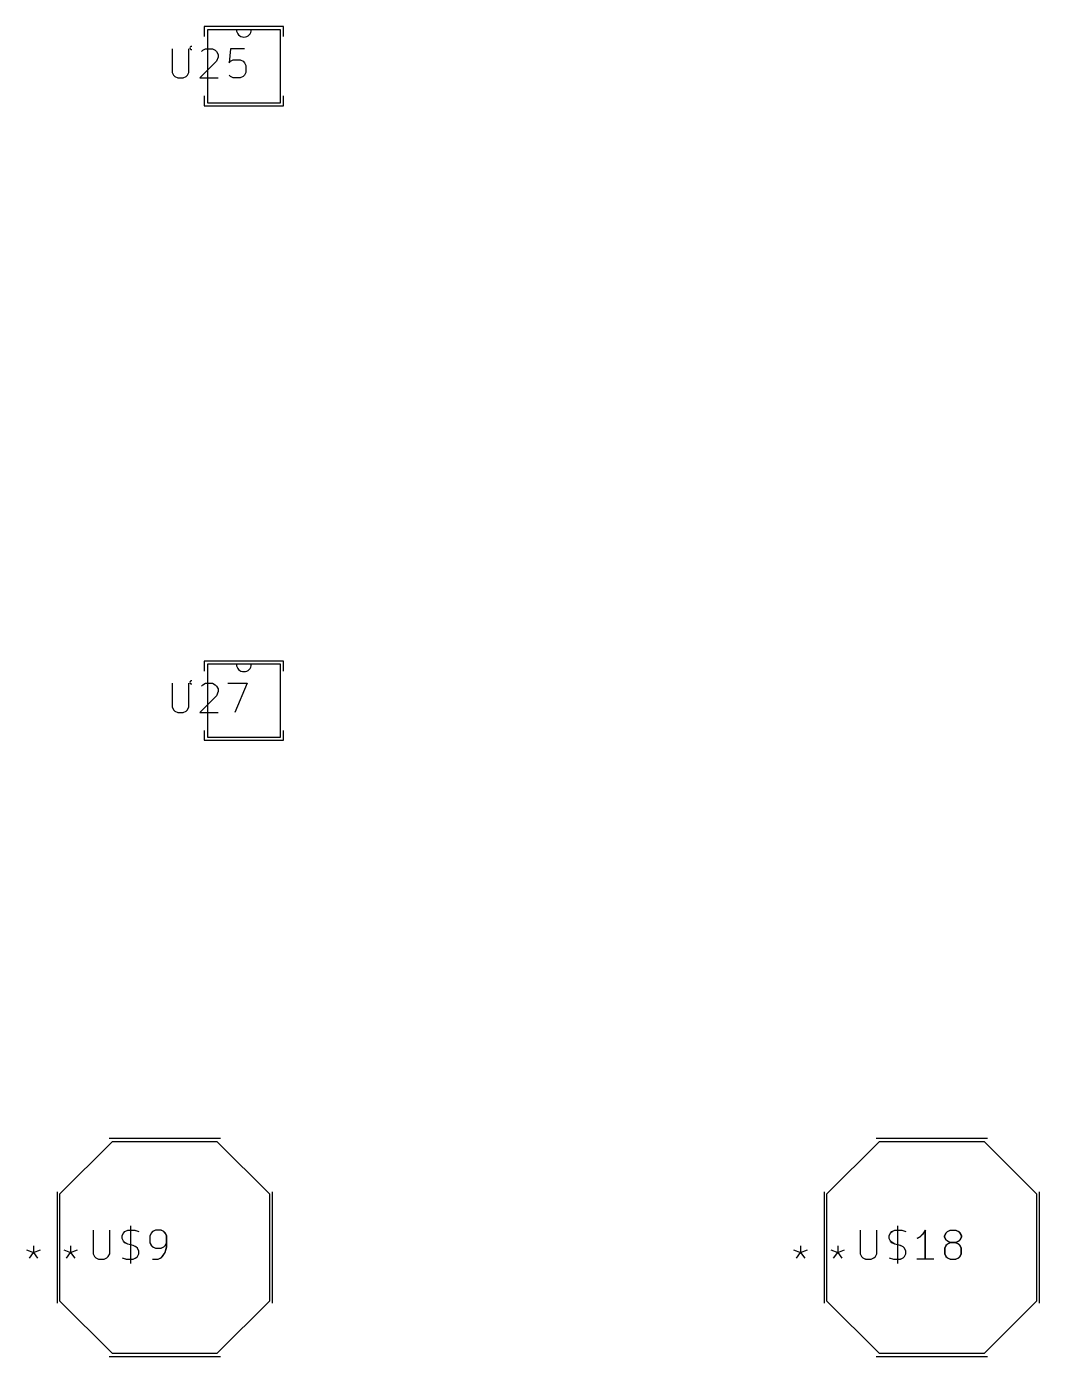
# Model space of a CAD drawing. Header units: millimetres. Extents: x 0 to 280, y -704 to 300.
# Drawn here: x 11.1 to 52.7, y -191.6 to -137 of the extents above; entities that cross this region are included whole.
import ezdxf

# ---------------------------------------------------------------- set-up
doc = ezdxf.new("R2010")
doc.units = ezdxf.units.MM
doc.layers.add('F.Fab', color=9, linetype='CONTINUOUS', true_color=0xafafaf)
doc.layers.add('F.Silkscreen', color=41, linetype='CONTINUOUS', true_color=0xf2eda1)

msp = doc.modelspace()

# ---------------------------------------------------------------- linework, layer by layer
at = {"layer": 'F.Fab', "linetype": 'CONTINUOUS'}
for p, q in [((18.5514, -137.1514), (18.5514, -140.1486)), ((19.7452, -137.1514), (18.5514, -137.1514)), ((20.3548, -137.1514), (19.7452, -137.1514)), ((21.5486, -137.1514), (20.3548, -137.1514)), ((21.5486, -140.1486), (21.5486, -137.1514)), ((17.105849, -137.936245), (17.105849, -138.906356)), ((17.790633, -138.906356), (17.790633, -137.936245)), ((18.304221, -138.050376), (18.361286, -137.99331)), ((18.361286, -137.99331), (18.475417, -137.936245)), ((18.475417, -137.936245), (18.760744, -137.936245)), ((18.760744, -137.936245), (18.874874, -137.99331)), ((18.874874, -137.99331), (18.93194, -138.050376)), ((18.93194, -138.050376), (18.989005, -138.164506)), ((19.502593, -137.936245), (19.445528, -138.506898)), ((20.073247, -137.936245), (19.502593, -137.936245)), ((18.93194, -138.449833), (18.247156, -139.134617)), ((18.989005, -138.278637), (18.93194, -138.449833)), ((18.989005, -138.164506), (18.989005, -138.278637)), ((19.445528, -138.506898), (19.502593, -138.449833)), ((19.502593, -138.449833), (19.616724, -138.392768)), ((19.616724, -138.392768), (19.902051, -138.392768)), ((19.902051, -138.392768), (20.016181, -138.449833)), ((20.016181, -138.449833), (20.073247, -138.506898)), ((20.073247, -138.506898), (20.130312, -138.621029)), ((20.130312, -138.621029), (20.130312, -138.906356)), ((17.105849, -138.906356), (17.162915, -139.020486)), ((17.162915, -139.020486), (17.21998, -139.077552)), ((17.21998, -139.077552), (17.334111, -139.134617)), ((17.334111, -139.134617), (17.562372, -139.134617)), ((17.562372, -139.134617), (17.676503, -139.077552)), ((17.676503, -139.077552), (17.733568, -139.020486)), ((17.733568, -139.020486), (17.790633, -138.906356)), ((18.247156, -139.134617), (18.989005, -139.134617)), ((19.502593, -139.077552), (19.445528, -139.020486)), ((19.616724, -139.134617), (19.502593, -139.077552)), ((19.902051, -139.134617), (19.616724, -139.134617)), ((20.016181, -139.077552), (19.902051, -139.134617)), ((20.073247, -139.020486), (20.016181, -139.077552)), ((20.130312, -138.906356), (20.073247, -139.020486)), ((18.5514, -140.1486), (21.5486, -140.1486)), ((18.5514, -163.2014), (18.5514, -166.1986)), ((19.7452, -163.2014), (18.5514, -163.2014)), ((20.3548, -163.2014), (19.7452, -163.2014)), ((21.5486, -163.2014), (20.3548, -163.2014)), ((21.5486, -166.1986), (21.5486, -163.2014)), ((17.105849, -163.986245), (17.105849, -164.956356)), ((17.790633, -164.956356), (17.790633, -163.986245)), ((18.304221, -164.100376), (18.361286, -164.04331)), ((18.361286, -164.04331), (18.475417, -163.986245)), ((18.475417, -163.986245), (18.760744, -163.986245)), ((18.760744, -163.986245), (18.874874, -164.04331)), ((18.874874, -164.04331), (18.93194, -164.100376)), ((18.93194, -164.100376), (18.989005, -164.214506)), ((18.989005, -164.328637), (18.93194, -164.499833)), ((18.989005, -164.214506), (18.989005, -164.328637)), ((19.388463, -163.986245), (20.187377, -163.986245)), ((20.187377, -163.986245), (19.673789, -165.184617)), ((18.93194, -164.499833), (18.247156, -165.184617)), ((17.105849, -164.956356), (17.162915, -165.070486)), ((17.162915, -165.070486), (17.21998, -165.127552)), ((17.21998, -165.127552), (17.334111, -165.184617)), ((17.334111, -165.184617), (17.562372, -165.184617)), ((17.562372, -165.184617), (17.676503, -165.127552)), ((17.676503, -165.127552), (17.733568, -165.070486)), ((17.733568, -165.070486), (17.790633, -164.956356)), ((18.247156, -165.184617), (18.989005, -165.184617)), ((18.5514, -166.1986), (21.5486, -166.1986)), ((14.641, -182.8066), (12.482, -184.9656)), ((18.959, -182.8066), (14.641, -182.8066)), ((21.118, -184.9656), (18.959, -182.8066)), ((46.141, -182.8066), (43.982, -184.9656)), ((50.459, -182.8066), (46.141, -182.8066)), ((52.618, -184.9656), (50.459, -182.8066)), ((12.482, -184.9656), (12.482, -189.3344)), ((21.118, -189.3344), (21.118, -184.9656)), ((43.982, -184.9656), (43.982, -189.3344)), ((52.618, -189.3344), (52.618, -184.9656)), ((13.855849, -186.436245), (13.855849, -187.406356)), ((13.857769, -186.441138), (13.857769, -187.407548)), ((14.53994, -187.407548), (14.53994, -186.441138)), ((14.540633, -187.406356), (14.540633, -186.436245)), ((15.051569, -186.668529), (15.108417, -186.554833)), ((15.051569, -186.782224), (15.051569, -186.668529)), ((15.054221, -186.664506), (15.111286, -186.550376)), ((15.054221, -186.778637), (15.054221, -186.664506)), ((15.108417, -186.554833), (15.165264, -186.497986)), ((15.111286, -186.550376), (15.168352, -186.49331)), ((15.165264, -186.497986), (15.278959, -186.441138)), ((15.168352, -186.49331), (15.282482, -186.436245)), ((15.278959, -186.441138), (15.563198, -186.441138)), ((15.282482, -186.436245), (15.567809, -186.436245)), ((15.392655, -186.270595), (15.392655, -187.805481)), ((15.396613, -186.265049), (15.396613, -187.805813)), ((15.563198, -186.441138), (15.73374, -186.497986)), ((15.567809, -186.436245), (15.739005, -186.49331)), ((16.245369, -186.554833), (16.188521, -186.668529)), ((16.188521, -186.668529), (16.188521, -186.952767)), ((16.252593, -186.550376), (16.195528, -186.664506)), ((16.195528, -186.664506), (16.195528, -186.949833)), ((16.302216, -186.497986), (16.245369, -186.554833)), ((16.309659, -186.49331), (16.252593, -186.550376)), ((16.415911, -186.441138), (16.302216, -186.497986)), ((16.423789, -186.436245), (16.309659, -186.49331)), ((16.643302, -186.441138), (16.415911, -186.441138)), ((16.652051, -186.436245), (16.423789, -186.436245)), ((16.756997, -186.497986), (16.643302, -186.441138)), ((16.766181, -186.49331), (16.652051, -186.436245)), ((16.813845, -186.554833), (16.756997, -186.497986)), ((16.823247, -186.550376), (16.766181, -186.49331)), ((16.870692, -186.668529), (16.813845, -186.554833)), ((16.880312, -186.664506), (16.823247, -186.550376)), ((16.870692, -187.12331), (16.870692, -186.668529)), ((16.880312, -187.121029), (16.880312, -186.664506)), ((45.355849, -186.436245), (45.355849, -187.406356)), ((45.357769, -186.441138), (45.357769, -187.407548)), ((46.03994, -187.407548), (46.03994, -186.441138)), ((46.040633, -187.406356), (46.040633, -186.436245)), ((46.551569, -186.668529), (46.608417, -186.554833)), ((46.551569, -186.782224), (46.551569, -186.668529)), ((46.554221, -186.664506), (46.611286, -186.550376)), ((46.554221, -186.778637), (46.554221, -186.664506)), ((46.608417, -186.554833), (46.665264, -186.497986)), ((46.611286, -186.550376), (46.668352, -186.49331)), ((46.665264, -186.497986), (46.778959, -186.441138)), ((46.668352, -186.49331), (46.782482, -186.436245)), ((46.778959, -186.441138), (47.063198, -186.441138)), ((46.782482, -186.436245), (47.067809, -186.436245)), ((46.892655, -186.270595), (46.892655, -187.805481)), ((46.896613, -186.265049), (46.896613, -187.805813)), ((47.063198, -186.441138), (47.23374, -186.497986)), ((47.067809, -186.436245), (47.239005, -186.49331)), ((47.915911, -186.611681), (47.802216, -186.725376)), ((47.923789, -186.607441), (47.809659, -186.721572)), ((48.029607, -186.441138), (47.915911, -186.611681)), ((48.03792, -186.436245), (47.923789, -186.607441)), ((48.029607, -187.634938), (48.029607, -186.441138)), ((48.03792, -187.634617), (48.03792, -186.436245)), ((48.825473, -186.668529), (48.882321, -186.554833)), ((48.825473, -186.725376), (48.825473, -186.668529)), ((48.836835, -186.664506), (48.8939, -186.550376)), ((48.836835, -186.721572), (48.836835, -186.664506)), ((48.882321, -186.554833), (48.939168, -186.497986)), ((48.8939, -186.550376), (48.950966, -186.49331)), ((48.939168, -186.497986), (49.052863, -186.441138)), ((48.950966, -186.49331), (49.065096, -186.436245)), ((49.052863, -186.441138), (49.280254, -186.441138)), ((49.065096, -186.436245), (49.293358, -186.436245)), ((49.280254, -186.441138), (49.393949, -186.497986)), ((49.293358, -186.436245), (49.407488, -186.49331)), ((49.393949, -186.497986), (49.450797, -186.554833)), ((49.407488, -186.49331), (49.464554, -186.550376)), ((49.450797, -186.554833), (49.507644, -186.668529)), ((49.464554, -186.550376), (49.521619, -186.664506)), ((49.507644, -186.668529), (49.507644, -186.725376)), ((49.521619, -186.664506), (49.521619, -186.721572)), ((12.651873, -187.246681), (12.936111, -187.360376)), ((12.651873, -187.246681), (12.936111, -187.360376)), ((12.936111, -187.076138), (12.936111, -187.360376)), ((12.936111, -187.076138), (12.936111, -187.360376)), ((12.936111, -187.360376), (13.22035, -187.246681)), ((12.936111, -187.360376), (13.22035, -187.246681)), ((15.108417, -186.895919), (15.051569, -186.782224)), ((15.111286, -186.892768), (15.054221, -186.778637)), ((15.165264, -186.952767), (15.108417, -186.895919)), ((15.168352, -186.949833), (15.111286, -186.892768)), ((15.278959, -187.009614), (15.165264, -186.952767)), ((15.282482, -187.006898), (15.168352, -186.949833)), ((15.50635, -187.066462), (15.278959, -187.009614)), ((15.510744, -187.063964), (15.282482, -187.006898)), ((15.620045, -187.12331), (15.50635, -187.066462)), ((15.624874, -187.121029), (15.510744, -187.063964)), ((15.676893, -187.180157), (15.620045, -187.12331)), ((15.68194, -187.178094), (15.624874, -187.121029)), ((15.73374, -187.293852), (15.676893, -187.180157)), ((15.739005, -187.292225), (15.68194, -187.178094)), ((16.188521, -186.952767), (16.245369, -187.066462)), ((16.195528, -186.949833), (16.252593, -187.063964)), ((16.245369, -187.066462), (16.302216, -187.12331)), ((16.252593, -187.063964), (16.309659, -187.121029)), ((16.302216, -187.12331), (16.415911, -187.180157)), ((16.309659, -187.121029), (16.423789, -187.178094)), ((16.415911, -187.180157), (16.643302, -187.180157)), ((16.423789, -187.178094), (16.652051, -187.178094)), ((16.643302, -187.180157), (16.756997, -187.12331)), ((16.652051, -187.178094), (16.766181, -187.121029)), ((16.756997, -187.12331), (16.813845, -187.066462)), ((16.766181, -187.121029), (16.823247, -187.063964)), ((16.813845, -187.066462), (16.870692, -186.952767)), ((16.813845, -187.3507), (16.870692, -187.12331)), ((16.823247, -187.063964), (16.880312, -186.949833)), ((16.823247, -187.34929), (16.880312, -187.121029)), ((44.151873, -187.246681), (44.436111, -187.360376)), ((44.151873, -187.246681), (44.436111, -187.360376)), ((44.436111, -187.076138), (44.436111, -187.360376)), ((44.436111, -187.076138), (44.436111, -187.360376)), ((44.436111, -187.360376), (44.72035, -187.246681)), ((44.436111, -187.360376), (44.72035, -187.246681)), ((46.608417, -186.895919), (46.551569, -186.782224)), ((46.611286, -186.892768), (46.554221, -186.778637)), ((46.665264, -186.952767), (46.608417, -186.895919)), ((46.668352, -186.949833), (46.611286, -186.892768)), ((46.778959, -187.009614), (46.665264, -186.952767)), ((46.782482, -187.006898), (46.668352, -186.949833)), ((47.00635, -187.066462), (46.778959, -187.009614)), ((47.010744, -187.063964), (46.782482, -187.006898)), ((47.120045, -187.12331), (47.00635, -187.066462)), ((47.124874, -187.121029), (47.010744, -187.063964)), ((47.176893, -187.180157), (47.120045, -187.12331)), ((47.18194, -187.178094), (47.124874, -187.121029)), ((47.23374, -187.293852), (47.176893, -187.180157)), ((47.239005, -187.292225), (47.18194, -187.178094)), ((47.802216, -186.725376), (47.688521, -186.782224)), ((47.809659, -186.721572), (47.695528, -186.778637)), ((48.882321, -186.839071), (48.825473, -186.725376)), ((48.882321, -187.066462), (48.825473, -187.180157)), ((48.825473, -187.180157), (48.825473, -187.407548)), ((48.8939, -186.835702), (48.836835, -186.721572)), ((48.8939, -187.063964), (48.836835, -187.178094)), ((48.836835, -187.178094), (48.836835, -187.406356)), ((48.939168, -186.895919), (48.882321, -186.839071)), ((48.939168, -187.009614), (48.882321, -187.066462)), ((48.950966, -186.892768), (48.8939, -186.835702)), ((48.950966, -187.006898), (48.8939, -187.063964)), ((49.052863, -186.952767), (48.939168, -186.895919)), ((49.052863, -186.952767), (48.939168, -187.009614)), ((49.065096, -186.949833), (48.950966, -186.892768)), ((49.065096, -186.949833), (48.950966, -187.006898)), ((49.280254, -186.952767), (49.052863, -186.952767)), ((49.293358, -186.949833), (49.065096, -186.949833)), ((49.393949, -186.895919), (49.280254, -186.952767)), ((49.393949, -187.009614), (49.280254, -186.952767)), ((49.407488, -186.892768), (49.293358, -186.949833)), ((49.407488, -187.006898), (49.293358, -186.949833)), ((49.450797, -186.839071), (49.393949, -186.895919)), ((49.450797, -187.066462), (49.393949, -187.009614)), ((49.464554, -186.835702), (49.407488, -186.892768)), ((49.464554, -187.063964), (49.407488, -187.006898)), ((49.507644, -186.725376), (49.450797, -186.839071)), ((49.507644, -187.180157), (49.450797, -187.066462)), ((49.521619, -186.721572), (49.464554, -186.835702)), ((49.521619, -187.178094), (49.464554, -187.063964)), ((49.507644, -187.407548), (49.507644, -187.180157)), ((49.521619, -187.406356), (49.521619, -187.178094)), ((12.765569, -187.587767), (12.936111, -187.360376)), ((12.765569, -187.587767), (12.936111, -187.360376)), ((12.936111, -187.360376), (13.106654, -187.587767)), ((12.936111, -187.360376), (13.106654, -187.587767)), ((13.855849, -187.406356), (13.912915, -187.520486)), ((13.857769, -187.407548), (13.914616, -187.521243)), ((13.912915, -187.520486), (13.96998, -187.577552)), ((13.914616, -187.521243), (13.971464, -187.578091)), ((13.96998, -187.577552), (14.084111, -187.634617)), ((13.971464, -187.578091), (14.085159, -187.634938)), ((14.084111, -187.634617), (14.312372, -187.634617)), ((14.085159, -187.634938), (14.31255, -187.634938)), ((14.312372, -187.634617), (14.426503, -187.577552)), ((14.31255, -187.634938), (14.426245, -187.578091)), ((14.426245, -187.578091), (14.483092, -187.521243)), ((14.426503, -187.577552), (14.483568, -187.520486)), ((14.483092, -187.521243), (14.53994, -187.407548)), ((14.483568, -187.520486), (14.540633, -187.406356)), ((15.051569, -187.578091), (15.222112, -187.634938)), ((15.054221, -187.577552), (15.225417, -187.634617)), ((15.222112, -187.634938), (15.50635, -187.634938)), ((15.225417, -187.634617), (15.510744, -187.634617)), ((15.50635, -187.634938), (15.620045, -187.578091)), ((15.510744, -187.634617), (15.624874, -187.577552)), ((15.620045, -187.578091), (15.676893, -187.521243)), ((15.624874, -187.577552), (15.68194, -187.520486)), ((15.676893, -187.521243), (15.73374, -187.407548)), ((15.68194, -187.520486), (15.739005, -187.406356)), ((15.73374, -187.407548), (15.73374, -187.293852)), ((15.739005, -187.406356), (15.739005, -187.292225)), ((16.302216, -187.634938), (16.529607, -187.634938)), ((16.309659, -187.634617), (16.53792, -187.634617)), ((16.529607, -187.634938), (16.643302, -187.578091)), ((16.53792, -187.634617), (16.652051, -187.577552)), ((16.643302, -187.578091), (16.70015, -187.521243)), ((16.652051, -187.577552), (16.709116, -187.520486)), ((16.70015, -187.521243), (16.813845, -187.3507)), ((16.709116, -187.520486), (16.823247, -187.34929)), ((44.265569, -187.587767), (44.436111, -187.360376)), ((44.265569, -187.587767), (44.436111, -187.360376)), ((44.436111, -187.360376), (44.606654, -187.587767)), ((44.436111, -187.360376), (44.606654, -187.587767)), ((45.355849, -187.406356), (45.412915, -187.520486)), ((45.357769, -187.407548), (45.414616, -187.521243)), ((45.412915, -187.520486), (45.46998, -187.577552)), ((45.414616, -187.521243), (45.471464, -187.578091)), ((45.46998, -187.577552), (45.584111, -187.634617)), ((45.471464, -187.578091), (45.585159, -187.634938)), ((45.584111, -187.634617), (45.812372, -187.634617)), ((45.585159, -187.634938), (45.81255, -187.634938)), ((45.812372, -187.634617), (45.926503, -187.577552)), ((45.81255, -187.634938), (45.926245, -187.578091)), ((45.926245, -187.578091), (45.983092, -187.521243)), ((45.926503, -187.577552), (45.983568, -187.520486)), ((45.983092, -187.521243), (46.03994, -187.407548)), ((45.983568, -187.520486), (46.040633, -187.406356)), ((46.551569, -187.578091), (46.722112, -187.634938)), ((46.554221, -187.577552), (46.725417, -187.634617)), ((46.722112, -187.634938), (47.00635, -187.634938)), ((46.725417, -187.634617), (47.010744, -187.634617)), ((47.00635, -187.634938), (47.120045, -187.578091)), ((47.010744, -187.634617), (47.124874, -187.577552)), ((47.120045, -187.578091), (47.176893, -187.521243)), ((47.124874, -187.577552), (47.18194, -187.520486)), ((47.176893, -187.521243), (47.23374, -187.407548)), ((47.18194, -187.520486), (47.239005, -187.406356)), ((47.23374, -187.407548), (47.23374, -187.293852)), ((47.239005, -187.406356), (47.239005, -187.292225)), ((48.370692, -187.634938), (47.688521, -187.634938)), ((48.380312, -187.634617), (47.695528, -187.634617)), ((48.825473, -187.407548), (48.882321, -187.521243)), ((48.836835, -187.406356), (48.8939, -187.520486)), ((48.882321, -187.521243), (48.939168, -187.578091)), ((48.8939, -187.520486), (48.950966, -187.577552)), ((48.939168, -187.578091), (49.052863, -187.634938)), ((48.950966, -187.577552), (49.065096, -187.634617)), ((49.052863, -187.634938), (49.280254, -187.634938)), ((49.065096, -187.634617), (49.293358, -187.634617)), ((49.280254, -187.634938), (49.393949, -187.578091)), ((49.293358, -187.634617), (49.407488, -187.577552)), ((49.393949, -187.578091), (49.450797, -187.521243)), ((49.407488, -187.577552), (49.464554, -187.520486)), ((49.450797, -187.521243), (49.507644, -187.407548)), ((49.464554, -187.520486), (49.521619, -187.406356)), ((12.482, -189.3344), (14.641, -191.4934)), ((18.959, -191.4934), (21.118, -189.3344)), ((43.982, -189.3344), (46.141, -191.4934)), ((50.459, -191.4934), (52.618, -189.3344)), ((14.641, -191.4934), (18.959, -191.4934)), ((46.141, -191.4934), (50.459, -191.4934))]:
    msp.add_line(p, q, dxfattribs=at)
at = {"layer": 'F.Fab'}
for centre in [(20.05, -137.1514), (20.05, -163.2014)]:
    msp.add_arc(centre, 0.3048, -180, 0, dxfattribs=at)
at = {"layer": 'F.Silkscreen', "linetype": 'CONTINUOUS'}
for p, q in [((18.4244, -137.0244), (18.4244, -137.4308)), ((21.6756, -137.0244), (18.4244, -137.0244)), ((21.6756, -137.4308), (21.6756, -137.0244)), ((18.4244, -139.8692), (18.4244, -140.2756)), ((18.4244, -140.2756), (21.6756, -140.2756)), ((21.6756, -140.2756), (21.6756, -139.8692)), ((18.4244, -163.0744), (18.4244, -163.4808)), ((21.6756, -163.0744), (18.4244, -163.0744)), ((21.6756, -163.4808), (21.6756, -163.0744)), ((18.4244, -165.9192), (18.4244, -166.3256)), ((21.6756, -166.3256), (21.6756, -165.9192)), ((18.4244, -166.3256), (21.6756, -166.3256)), ((19.086, -182.6796), (14.514, -182.6796)), ((50.586, -182.6796), (46.014, -182.6796)), ((12.3804, -184.864), (12.3804, -189.436)), ((21.2196, -189.436), (21.2196, -184.864)), ((43.8804, -184.864), (43.8804, -189.436)), ((52.7196, -189.436), (52.7196, -184.864)), ((11.127873, -187.246681), (11.412111, -187.360376)), ((11.127873, -187.246681), (11.412111, -187.360376)), ((11.412111, -187.076138), (11.412111, -187.360376)), ((11.412111, -187.076138), (11.412111, -187.360376)), ((11.412111, -187.360376), (11.69635, -187.246681)), ((11.412111, -187.360376), (11.69635, -187.246681)), ((42.627873, -187.246681), (42.912111, -187.360376)), ((42.627873, -187.246681), (42.912111, -187.360376)), ((42.912111, -187.076138), (42.912111, -187.360376)), ((42.912111, -187.076138), (42.912111, -187.360376)), ((42.912111, -187.360376), (43.19635, -187.246681)), ((42.912111, -187.360376), (43.19635, -187.246681)), ((11.241569, -187.587767), (11.412111, -187.360376)), ((11.241569, -187.587767), (11.412111, -187.360376)), ((11.412111, -187.360376), (11.582654, -187.587767)), ((11.412111, -187.360376), (11.582654, -187.587767)), ((42.741569, -187.587767), (42.912111, -187.360376)), ((42.741569, -187.587767), (42.912111, -187.360376)), ((42.912111, -187.360376), (43.082654, -187.587767)), ((42.912111, -187.360376), (43.082654, -187.587767)), ((14.514, -191.6204), (19.086, -191.6204)), ((46.014, -191.6204), (50.586, -191.6204))]:
    msp.add_line(p, q, dxfattribs=at)
at = {"layer": 'F.Silkscreen'}
for centre in [(17.899978, -137.9007), (17.899978, -163.9507)]:
    msp.add_arc(centre, 0.065589, -284.4998168, -75.5001832, dxfattribs=at)

doc.saveas('drawing.dxf')
